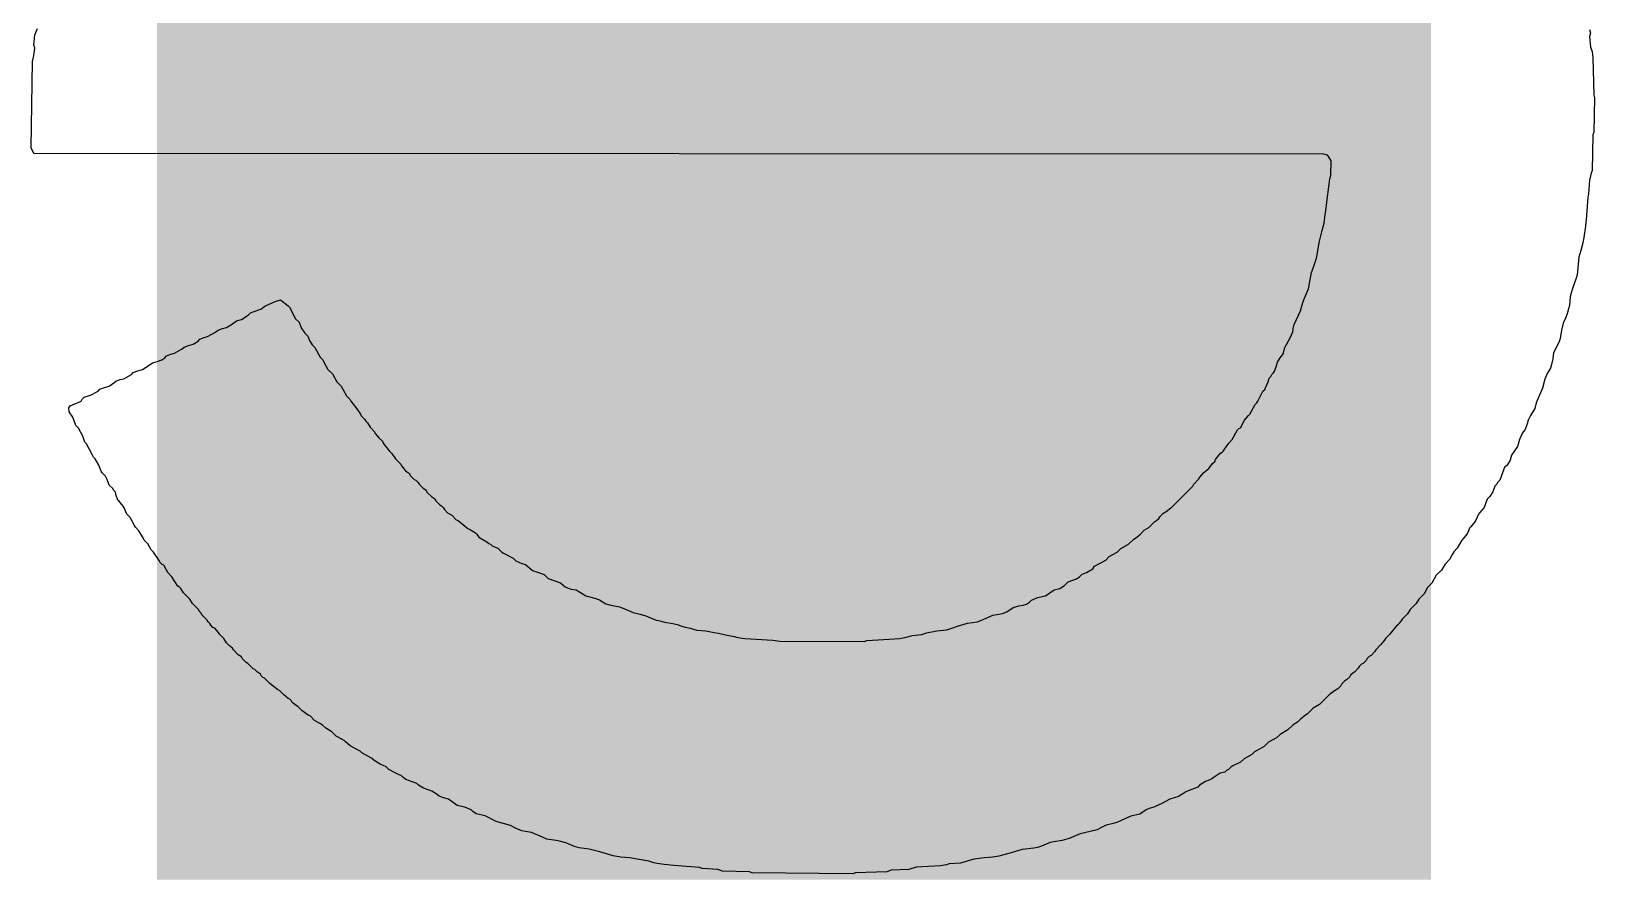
# Model space of a CAD drawing. Header units: inches. Extents: x -1.3 to 11.9, y -6.8 to 4.2.
# Drawn here: x 2.8855 to 2.987, y 1.2326 to 1.2876 of the extents above; entities that cross this region are included whole.
import ezdxf

# ---------------------------------------------------------------- set-up
doc = ezdxf.new("R2010")
doc.units = ezdxf.units.IN
doc.header["$MEASUREMENT"] = 0
for name, color, linetype in [('Bottom Overlay', 54, 'Continuous'), ('TOP', 1, 'Continuous'), ('Top Paste', 8, 'Continuous'), ('Top Solder', 216, 'Continuous')]:
    doc.layers.add(name, color=color, linetype=linetype)

# ---------------------------------------------------------------- blocks, each defined once
blk = doc.blocks.new('TP_2_1_8_36')
at = {"layer": 'TOP'}
blk.add_hatch(color=1, dxfattribs=at).paths.add_polyline_path([(-0.03543, 0.03937), (0.03543, 0.03937), (0.03543, -0.03937), (-0.03543, -0.03937)])
at = {"layer": 'Top Paste'}
blk.add_hatch(color=8, dxfattribs=at).paths.add_polyline_path([(-0.03543, 0.03937), (0.03543, 0.03937), (0.03543, -0.03937), (-0.03543, -0.03937)])
at = {"layer": 'Top Solder'}
blk.add_hatch(color=216, dxfattribs=at).paths.add_polyline_path([(-0.0374, 0.04134), (0.0374, 0.04134), (0.0374, -0.04134), (-0.0374, -0.04134)])

msp = doc.modelspace()

# ---------------------------------------------------------------- linework, layer by layer
at = {"layer": 'Bottom Overlay'}
for p, q in [((2.88572, 1.28739), (2.88589, 1.28779)), ((2.98662, 1.28773), (2.98668, 1.2875)), ((2.88566, 1.28671), (2.88572, 1.28739)), ((2.88572, 1.28654), (2.88566, 1.28671)), ((2.98668, 1.2875), (2.98662, 1.28728)), ((2.98662, 1.28728), (2.98668, 1.28659)), ((2.88549, 1.28006), (2.88558, 1.28566)), ((2.88558, 1.28566), (2.88564, 1.28594)), ((2.88564, 1.28594), (2.88569, 1.28617)), ((2.88569, 1.28617), (2.88572, 1.28654)), ((2.98668, 1.28659), (2.98679, 1.28631)), ((2.98679, 1.28631), (2.98685, 1.28591)), ((2.98685, 1.28591), (2.98691, 1.28347)), ((2.98691, 1.28347), (2.98696, 1.2833)), ((2.98696, 1.2833), (2.98691, 1.28108)), ((2.98685, 1.28091), (2.98679, 1.27858)), ((2.98691, 1.28108), (2.98685, 1.28091)), ((2.88561, 1.27978), (2.88549, 1.28006)), ((2.88569, 1.27969), (2.88561, 1.27978)), ((2.96938, 1.27964), (2.88569, 1.27969)), ((2.96961, 1.27958), (2.96938, 1.27964)), ((2.96969, 1.27949), (2.96961, 1.27958)), ((2.96986, 1.27921), (2.96969, 1.27949)), ((2.96983, 1.27827), (2.96986, 1.27921)), ((2.98679, 1.27858), (2.98674, 1.27841)), ((2.96958, 1.27654), (2.96972, 1.2777)), ((2.96972, 1.2777), (2.96978, 1.27804)), ((2.96978, 1.27804), (2.96983, 1.27827)), ((2.98662, 1.27796), (2.98657, 1.27705)), ((2.98674, 1.27841), (2.98662, 1.27796)), ((2.96952, 1.27597), (2.96958, 1.27654)), ((2.98651, 1.27688), (2.98642, 1.27566)), ((2.98657, 1.27705), (2.98651, 1.27688)), ((2.96941, 1.27517), (2.96947, 1.27574)), ((2.96947, 1.27574), (2.96952, 1.27597)), ((2.98642, 1.27566), (2.98637, 1.27498)), ((2.9691, 1.27401), (2.96927, 1.27469)), ((2.96927, 1.27469), (2.96941, 1.27517)), ((2.98637, 1.27498), (2.98625, 1.27424)), ((2.96895, 1.27313), (2.96901, 1.27353)), ((2.96901, 1.27353), (2.9691, 1.27401)), ((2.9862, 1.2739), (2.98606, 1.27341)), ((2.98625, 1.27424), (2.9862, 1.2739)), ((2.9687, 1.27225), (2.9689, 1.2729)), ((2.9689, 1.2729), (2.96895, 1.27313)), ((2.98594, 1.27296), (2.98583, 1.27182)), ((2.98606, 1.27341), (2.98594, 1.27296)), ((2.96839, 1.27091), (2.96853, 1.27174)), ((2.96853, 1.27174), (2.96858, 1.27197)), ((2.96858, 1.27197), (2.9687, 1.27225)), ((2.98577, 1.2716), (2.98563, 1.27123)), ((2.98583, 1.27182), (2.98577, 1.2716)), ((2.96813, 1.27032), (2.96839, 1.27091)), ((2.98546, 1.27072), (2.98537, 1.2704)), ((2.98552, 1.27094), (2.98546, 1.27072)), ((2.98563, 1.27123), (2.98552, 1.27094)), ((2.89973, 1.26935), (2.90044, 1.26961)), ((2.90044, 1.26961), (2.90058, 1.26975)), ((2.90058, 1.26975), (2.90069, 1.26981)), ((2.90069, 1.26981), (2.90132, 1.27009)), ((2.90132, 1.27009), (2.90166, 1.2702)), ((2.90166, 1.2702), (2.90217, 1.26981)), ((2.90217, 1.26981), (2.90225, 1.26972)), ((2.90225, 1.26972), (2.90265, 1.26898)), ((2.96748, 1.26864), (2.96787, 1.26949)), ((2.96787, 1.26949), (2.96793, 1.26972)), ((2.96793, 1.26972), (2.96802, 1.27003)), ((2.96802, 1.27003), (2.96813, 1.27032)), ((2.98526, 1.26961), (2.98517, 1.26929)), ((2.98532, 1.26983), (2.98526, 1.26961)), ((2.98537, 1.2704), (2.98532, 1.26983)), ((2.89785, 1.26833), (2.89816, 1.26841)), ((2.89816, 1.26841), (2.89848, 1.26861)), ((2.89848, 1.26861), (2.89882, 1.26884)), ((2.89882, 1.26884), (2.89913, 1.26893)), ((2.89913, 1.26893), (2.89958, 1.26921)), ((2.89958, 1.26921), (2.89973, 1.26935)), ((2.90265, 1.26898), (2.90288, 1.26875)), ((2.90288, 1.26875), (2.90302, 1.26839)), ((2.96736, 1.26813), (2.96742, 1.26847)), ((2.96742, 1.26847), (2.96748, 1.26864)), ((2.98492, 1.2687), (2.98481, 1.26824)), ((2.98506, 1.26901), (2.98492, 1.2687)), ((2.98517, 1.26929), (2.98506, 1.26901)), ((2.896, 1.26733), (2.89632, 1.26753)), ((2.89632, 1.26753), (2.89643, 1.26765)), ((2.89643, 1.26765), (2.89671, 1.26776)), ((2.89671, 1.26776), (2.89694, 1.26782)), ((2.89694, 1.26782), (2.89745, 1.2681)), ((2.89745, 1.2681), (2.89757, 1.26822)), ((2.89757, 1.26822), (2.89785, 1.26833)), ((2.90302, 1.26839), (2.90325, 1.26804)), ((2.90325, 1.26804), (2.90345, 1.26785)), ((2.90345, 1.26785), (2.90356, 1.26756)), ((2.90356, 1.26756), (2.90373, 1.26728)), ((2.96685, 1.26711), (2.96719, 1.26773)), ((2.96719, 1.26773), (2.96736, 1.26813)), ((2.98466, 1.26748), (2.98429, 1.26677)), ((2.98472, 1.2677), (2.98466, 1.26748)), ((2.98481, 1.26824), (2.98472, 1.2677)), ((2.89396, 1.26631), (2.89416, 1.26645)), ((2.89416, 1.26645), (2.89427, 1.26657)), ((2.89427, 1.26657), (2.89456, 1.26668)), ((2.89456, 1.26668), (2.89478, 1.26674)), ((2.89478, 1.26674), (2.89529, 1.26702)), ((2.89529, 1.26702), (2.89541, 1.26714)), ((2.89541, 1.26714), (2.89569, 1.26725)), ((2.89569, 1.26725), (2.896, 1.26733)), ((2.90373, 1.26728), (2.9039, 1.26711)), ((2.9039, 1.26711), (2.90424, 1.26648)), ((2.90424, 1.26648), (2.90441, 1.26631)), ((2.96637, 1.26617), (2.96651, 1.26637)), ((2.96651, 1.26637), (2.96674, 1.26671)), ((2.96674, 1.26671), (2.96685, 1.26711)), ((2.98424, 1.26637), (2.98415, 1.266)), ((2.98429, 1.26677), (2.98424, 1.26637)), ((2.89149, 1.26509), (2.892, 1.26537)), ((2.892, 1.26537), (2.89211, 1.26549)), ((2.89211, 1.26549), (2.8924, 1.2656)), ((2.8924, 1.2656), (2.89271, 1.26569)), ((2.89271, 1.26569), (2.89302, 1.26589)), ((2.89302, 1.26589), (2.89336, 1.26611)), ((2.89336, 1.26611), (2.89367, 1.2662)), ((2.89367, 1.2662), (2.89396, 1.26631)), ((2.90441, 1.26631), (2.90447, 1.2662)), ((2.90447, 1.2662), (2.90475, 1.26569)), ((2.90475, 1.26569), (2.90504, 1.2654)), ((2.90504, 1.2654), (2.90532, 1.26489)), ((2.96594, 1.26523), (2.966, 1.26535)), ((2.966, 1.26535), (2.96611, 1.26546)), ((2.96611, 1.26546), (2.96617, 1.26557)), ((2.96617, 1.26557), (2.96628, 1.26586)), ((2.96628, 1.26586), (2.96637, 1.26617)), ((2.98387, 1.26543), (2.98373, 1.26506)), ((2.9841, 1.26577), (2.98387, 1.26543)), ((2.98415, 1.266), (2.9841, 1.26577)), ((2.88984, 1.26429), (2.88995, 1.26441)), ((2.88995, 1.26441), (2.89024, 1.26452)), ((2.89024, 1.26452), (2.89055, 1.26461)), ((2.89055, 1.26461), (2.89086, 1.26481)), ((2.89086, 1.26481), (2.89098, 1.26492)), ((2.89098, 1.26492), (2.89126, 1.26503)), ((2.89126, 1.26503), (2.89149, 1.26509)), ((2.90532, 1.26489), (2.90561, 1.26461)), ((2.90561, 1.26461), (2.90595, 1.26398)), ((2.96543, 1.26427), (2.96555, 1.26438)), ((2.96555, 1.26438), (2.9656, 1.26449)), ((2.9656, 1.26449), (2.96577, 1.26489)), ((2.96577, 1.26489), (2.96583, 1.26512)), ((2.96583, 1.26512), (2.96594, 1.26523)), ((2.98358, 1.26447), (2.98316, 1.26353)), ((2.98373, 1.26506), (2.98358, 1.26447)), ((2.88794, 1.26319), (2.88802, 1.26333)), ((2.88802, 1.26333), (2.88859, 1.26356)), ((2.88859, 1.26356), (2.88873, 1.26364)), ((2.88873, 1.26364), (2.88879, 1.26376)), ((2.88879, 1.26376), (2.88893, 1.2639)), ((2.88893, 1.2639), (2.88933, 1.26401)), ((2.88933, 1.26401), (2.88984, 1.26429)), ((2.90595, 1.26398), (2.90617, 1.26376)), ((2.90617, 1.26376), (2.90623, 1.26364)), ((2.90623, 1.26364), (2.90663, 1.26313)), ((2.96458, 1.26279), (2.96492, 1.26341)), ((2.96492, 1.26341), (2.96503, 1.26353)), ((2.96503, 1.26353), (2.96509, 1.26364)), ((2.96509, 1.26364), (2.96543, 1.26427)), ((2.98316, 1.26353), (2.98307, 1.26316)), ((2.88796, 1.26293), (2.88794, 1.26319)), ((2.88819, 1.26259), (2.88796, 1.26293)), ((2.88839, 1.26205), (2.88819, 1.26259)), ((2.90663, 1.26313), (2.90686, 1.26279)), ((2.90686, 1.26279), (2.90691, 1.26268)), ((2.90691, 1.26268), (2.90714, 1.26245)), ((2.90714, 1.26245), (2.9072, 1.26233)), ((2.9072, 1.26233), (2.90731, 1.26222)), ((2.96398, 1.26191), (2.96424, 1.26239)), ((2.96424, 1.26239), (2.96449, 1.2627)), ((2.96449, 1.2627), (2.96458, 1.26279)), ((2.98265, 1.26239), (2.98259, 1.26216)), ((2.98279, 1.2627), (2.98265, 1.26239)), ((2.98307, 1.26316), (2.98279, 1.2627)), ((2.88856, 1.26188), (2.88839, 1.26205)), ((2.88885, 1.26137), (2.88856, 1.26188)), ((2.88896, 1.26097), (2.88885, 1.26137)), ((2.90731, 1.26222), (2.90748, 1.26194)), ((2.90748, 1.26194), (2.90776, 1.26165)), ((2.90776, 1.26165), (2.90782, 1.26154)), ((2.90782, 1.26154), (2.90808, 1.26123)), ((2.96344, 1.26114), (2.96378, 1.26177)), ((2.96378, 1.26177), (2.96387, 1.26185)), ((2.96387, 1.26185), (2.96398, 1.26191)), ((2.98225, 1.26154), (2.98208, 1.26114)), ((2.98231, 1.26165), (2.98225, 1.26154)), ((2.98245, 1.2618), (2.98231, 1.26165)), ((2.98259, 1.26216), (2.98245, 1.2618)), ((2.88907, 1.26086), (2.88896, 1.26097)), ((2.88947, 1.26012), (2.88907, 1.26086)), ((2.90808, 1.26123), (2.90828, 1.26103)), ((2.90828, 1.26103), (2.90833, 1.26091)), ((2.90833, 1.26091), (2.90873, 1.2604)), ((2.90873, 1.2604), (2.9089, 1.26023)), ((2.96268, 1.26026), (2.96279, 1.26032)), ((2.96279, 1.26032), (2.96287, 1.2604)), ((2.96287, 1.2604), (2.96293, 1.26052)), ((2.96293, 1.26052), (2.96322, 1.26091)), ((2.96322, 1.26091), (2.96344, 1.26114)), ((2.98196, 1.26069), (2.98157, 1.26012)), ((2.98208, 1.26114), (2.98196, 1.26069)), ((2.88953, 1.26001), (2.88947, 1.26012)), ((2.88964, 1.25989), (2.88953, 1.26001)), ((2.88987, 1.25949), (2.88964, 1.25989)), ((2.89004, 1.2591), (2.88987, 1.25949)), ((2.9089, 1.26023), (2.90896, 1.26012)), ((2.90896, 1.26012), (2.90907, 1.26001)), ((2.90907, 1.26001), (2.90913, 1.25989)), ((2.90913, 1.25989), (2.90947, 1.25955)), ((2.90947, 1.25955), (2.90953, 1.25944)), ((2.90953, 1.25944), (2.90978, 1.25912)), ((2.9616, 1.25901), (2.96191, 1.25927)), ((2.96191, 1.25927), (2.96216, 1.25958)), ((2.96216, 1.25958), (2.96231, 1.25972)), ((2.96231, 1.25972), (2.96236, 1.25984)), ((2.96236, 1.25984), (2.96268, 1.26026)), ((2.98111, 1.25932), (2.981, 1.25904)), ((2.98128, 1.25949), (2.98111, 1.25932)), ((2.98148, 1.25981), (2.98128, 1.25949)), ((2.98157, 1.26012), (2.98148, 1.25981)), ((2.8901, 1.25898), (2.89004, 1.2591)), ((2.89032, 1.25876), (2.8901, 1.25898)), ((2.89041, 1.25856), (2.89032, 1.25876)), ((2.89055, 1.25819), (2.89041, 1.25856)), ((2.90978, 1.25912), (2.91004, 1.25893)), ((2.91004, 1.25893), (2.91009, 1.25881)), ((2.91009, 1.25881), (2.91035, 1.25856)), ((2.91035, 1.25856), (2.91046, 1.2585)), ((2.91046, 1.2585), (2.91061, 1.25836)), ((2.91061, 1.25836), (2.91066, 1.25824)), ((2.91066, 1.25824), (2.91092, 1.25799)), ((2.96089, 1.25813), (2.96094, 1.25824)), ((2.96094, 1.25824), (2.96128, 1.25859)), ((2.96128, 1.25859), (2.96134, 1.2587)), ((2.96134, 1.2587), (2.9616, 1.25901)), ((2.9806, 1.25824), (2.98049, 1.25813)), ((2.98066, 1.25836), (2.9806, 1.25824)), ((2.9808, 1.2585), (2.98066, 1.25836)), ((2.981, 1.25904), (2.9808, 1.2585)), ((2.89078, 1.25796), (2.89055, 1.25819)), ((2.89083, 1.25785), (2.89078, 1.25796)), ((2.89095, 1.25773), (2.89083, 1.25785)), ((2.891, 1.25751), (2.89095, 1.25773)), ((2.89112, 1.25722), (2.891, 1.25751)), ((2.91092, 1.25799), (2.91103, 1.25793)), ((2.91103, 1.25793), (2.91112, 1.25785)), ((2.91112, 1.25785), (2.91117, 1.25773)), ((2.91117, 1.25773), (2.91149, 1.25742)), ((2.91149, 1.25742), (2.9116, 1.25736)), ((2.9116, 1.25736), (2.91168, 1.25728)), ((2.91168, 1.25728), (2.91174, 1.25716)), ((2.95949, 1.25674), (2.96089, 1.25813)), ((2.97998, 1.25728), (2.97978, 1.25674)), ((2.98015, 1.25745), (2.97998, 1.25728)), ((2.98035, 1.25776), (2.98015, 1.25745)), ((2.98049, 1.25813), (2.98035, 1.25776)), ((2.8912, 1.25714), (2.89112, 1.25722)), ((2.89146, 1.25682), (2.8912, 1.25714)), ((2.89152, 1.25671), (2.89146, 1.25682)), ((2.89169, 1.25631), (2.89152, 1.25671)), ((2.89191, 1.25609), (2.89169, 1.25631)), ((2.91174, 1.25716), (2.912, 1.25691)), ((2.912, 1.25691), (2.91211, 1.25685)), ((2.91211, 1.25685), (2.91225, 1.25671)), ((2.91225, 1.25671), (2.91231, 1.2566)), ((2.91231, 1.2566), (2.91251, 1.2564)), ((2.91251, 1.2564), (2.91279, 1.25623)), ((2.91279, 1.25623), (2.91308, 1.25594)), ((2.95873, 1.25614), (2.95893, 1.25634)), ((2.95893, 1.25634), (2.95921, 1.25651)), ((2.95921, 1.25651), (2.95938, 1.25668)), ((2.95938, 1.25668), (2.95949, 1.25674)), ((2.97941, 1.25631), (2.97924, 1.25591)), ((2.97949, 1.2564), (2.97941, 1.25631)), ((2.97978, 1.25674), (2.97949, 1.2564)), ((2.8922, 1.25557), (2.89191, 1.25609)), ((2.89225, 1.25546), (2.8922, 1.25557)), ((2.89248, 1.25523), (2.89225, 1.25546)), ((2.89277, 1.25472), (2.89248, 1.25523)), ((2.91308, 1.25594), (2.91319, 1.25589)), ((2.91319, 1.25589), (2.9137, 1.25549)), ((2.9137, 1.25549), (2.91382, 1.25538)), ((2.91382, 1.25538), (2.91393, 1.25532)), ((2.91393, 1.25532), (2.91433, 1.25509)), ((2.95748, 1.25501), (2.95773, 1.25526)), ((2.95773, 1.25526), (2.95802, 1.25543)), ((2.95802, 1.25543), (2.95841, 1.25583)), ((2.95841, 1.25583), (2.95853, 1.25589)), ((2.95853, 1.25589), (2.95867, 1.25603)), ((2.95867, 1.25603), (2.95873, 1.25614)), ((2.97884, 1.2554), (2.97873, 1.25512)), ((2.97892, 1.25549), (2.97884, 1.2554)), ((2.97918, 1.2558), (2.97892, 1.25549)), ((2.97924, 1.25591), (2.97918, 1.2558)), ((2.89282, 1.25461), (2.89277, 1.25472)), ((2.89305, 1.25438), (2.89282, 1.25461)), ((2.89328, 1.25398), (2.89305, 1.25438)), ((2.91433, 1.25509), (2.91441, 1.25501)), ((2.91441, 1.25501), (2.91447, 1.25489)), ((2.91447, 1.25489), (2.91455, 1.25481)), ((2.91455, 1.25481), (2.91507, 1.25452)), ((2.91507, 1.25452), (2.91518, 1.25441)), ((2.91518, 1.25441), (2.91529, 1.25435)), ((2.91529, 1.25435), (2.91541, 1.25424)), ((2.91541, 1.25424), (2.91578, 1.2541)), ((2.9562, 1.25407), (2.95671, 1.25435)), ((2.95671, 1.25435), (2.95705, 1.25469)), ((2.95705, 1.25469), (2.95716, 1.25475)), ((2.95716, 1.25475), (2.95748, 1.25501)), ((2.97833, 1.25461), (2.97804, 1.2541)), ((2.97841, 1.25469), (2.97833, 1.25461)), ((2.97867, 1.25501), (2.97841, 1.25469)), ((2.97873, 1.25512), (2.97867, 1.25501)), ((2.89342, 1.25384), (2.89328, 1.25398)), ((2.89379, 1.2533), (2.89342, 1.25384)), ((2.89384, 1.25319), (2.89379, 1.2533)), ((2.89399, 1.25305), (2.89384, 1.25319)), ((2.91578, 1.2541), (2.91603, 1.25384)), ((2.91603, 1.25384), (2.91614, 1.25378)), ((2.91614, 1.25378), (2.91677, 1.25344)), ((2.91677, 1.25344), (2.91694, 1.25327)), ((2.91694, 1.25327), (2.91734, 1.2531)), ((2.95449, 1.25293), (2.95523, 1.25333)), ((2.95523, 1.25333), (2.95546, 1.25356)), ((2.95546, 1.25356), (2.95597, 1.25384)), ((2.95597, 1.25384), (2.9562, 1.25407)), ((2.97753, 1.25336), (2.97725, 1.25307)), ((2.97776, 1.25376), (2.97753, 1.25336)), ((2.97782, 1.25387), (2.97776, 1.25376)), ((2.97804, 1.2541), (2.97782, 1.25387)), ((2.8941, 1.25299), (2.89399, 1.25305)), ((2.89436, 1.25251), (2.8941, 1.25299)), ((2.89461, 1.25225), (2.89436, 1.25251)), ((2.89501, 1.25163), (2.89461, 1.25225)), ((2.91734, 1.2531), (2.91757, 1.25305)), ((2.91757, 1.25305), (2.91788, 1.25279)), ((2.91788, 1.25279), (2.91802, 1.25265)), ((2.91802, 1.25265), (2.91842, 1.25253)), ((2.91842, 1.25253), (2.91879, 1.25239)), ((2.91879, 1.25239), (2.91904, 1.25214)), ((2.95333, 1.25211), (2.95353, 1.25225)), ((2.95353, 1.25225), (2.9537, 1.25242)), ((2.9537, 1.25242), (2.95398, 1.25253)), ((2.95398, 1.25253), (2.95438, 1.25276)), ((2.95438, 1.25276), (2.95449, 1.25293)), ((2.97668, 1.25234), (2.9764, 1.25182)), ((2.97702, 1.25268), (2.97668, 1.25234)), ((2.97725, 1.25307), (2.97702, 1.25268)), ((2.89512, 1.25157), (2.89501, 1.25163)), ((2.89521, 1.25148), (2.89512, 1.25157)), ((2.89538, 1.2512), (2.89521, 1.25148)), ((2.89578, 1.2508), (2.89538, 1.2512)), ((2.91904, 1.25214), (2.91984, 1.25185)), ((2.91984, 1.25185), (2.92015, 1.2516)), ((2.92015, 1.2516), (2.92052, 1.25145)), ((2.92052, 1.25145), (2.92086, 1.2514)), ((2.92086, 1.2514), (2.92114, 1.25123)), ((2.92114, 1.25123), (2.92149, 1.251)), ((2.95131, 1.251), (2.95188, 1.2514)), ((2.95188, 1.2514), (2.95225, 1.25148)), ((2.95225, 1.25148), (2.95256, 1.25168)), ((2.95256, 1.25168), (2.95279, 1.25191)), ((2.95279, 1.25191), (2.95333, 1.25211)), ((2.97589, 1.25114), (2.97554, 1.2508)), ((2.97611, 1.25154), (2.97589, 1.25114)), ((2.9764, 1.25182), (2.97611, 1.25154)), ((2.89595, 1.25052), (2.89578, 1.2508)), ((2.89634, 1.25012), (2.89595, 1.25052)), ((2.92149, 1.251), (2.92208, 1.25086)), ((2.92208, 1.25086), (2.92237, 1.25074)), ((2.92237, 1.25074), (2.92279, 1.25049)), ((2.92279, 1.25049), (2.9231, 1.2504)), ((2.9231, 1.2504), (2.92367, 1.25029)), ((2.92367, 1.25029), (2.92396, 1.25018)), ((2.92396, 1.25018), (2.92455, 1.24992)), ((2.94881, 1.24998), (2.94921, 1.25026)), ((2.94921, 1.25026), (2.94958, 1.25035)), ((2.94958, 1.25035), (2.94986, 1.2504)), ((2.94986, 1.2504), (2.95009, 1.25046)), ((2.95009, 1.25046), (2.95029, 1.2506)), ((2.95029, 1.2506), (2.9504, 1.25072)), ((2.9504, 1.25072), (2.95052, 1.25077)), ((2.95052, 1.25077), (2.9508, 1.25089)), ((2.9508, 1.25089), (2.95131, 1.251)), ((2.97537, 1.25052), (2.97498, 1.25012)), ((2.97554, 1.2508), (2.97537, 1.25052)), ((2.8964, 1.25001), (2.89634, 1.25012)), ((2.89652, 1.24989), (2.8964, 1.25001)), ((2.89657, 1.24978), (2.89652, 1.24989)), ((2.89691, 1.24944), (2.89657, 1.24978)), ((2.89697, 1.24932), (2.89691, 1.24944)), ((2.89708, 1.24921), (2.89697, 1.24932)), ((2.89714, 1.2491), (2.89708, 1.24921)), ((2.92455, 1.24992), (2.92501, 1.24981)), ((2.92501, 1.24981), (2.92538, 1.24972)), ((2.92538, 1.24972), (2.92569, 1.24958)), ((2.92569, 1.24958), (2.92606, 1.24944)), ((2.92606, 1.24944), (2.92629, 1.24938)), ((2.92629, 1.24938), (2.9266, 1.2493)), ((2.9266, 1.2493), (2.92714, 1.24921)), ((2.92714, 1.24921), (2.92742, 1.24915)), ((2.92742, 1.24915), (2.92771, 1.24904)), ((2.9456, 1.24904), (2.94626, 1.24924)), ((2.94626, 1.24924), (2.94691, 1.24932)), ((2.94691, 1.24932), (2.94728, 1.24947)), ((2.94728, 1.24947), (2.9479, 1.24975)), ((2.9479, 1.24975), (2.9483, 1.24981)), ((2.9483, 1.24981), (2.94853, 1.24986)), ((2.94853, 1.24986), (2.94881, 1.24998)), ((2.97421, 1.24913), (2.9741, 1.24907)), ((2.97424, 1.24921), (2.97421, 1.24913)), ((2.97441, 1.24938), (2.97424, 1.24921)), ((2.97446, 1.24949), (2.97441, 1.24938)), ((2.97481, 1.24984), (2.97446, 1.24949)), ((2.97498, 1.25012), (2.97481, 1.24984)), ((2.89728, 1.24896), (2.89714, 1.2491)), ((2.8974, 1.2489), (2.89728, 1.24896)), ((2.89765, 1.24864), (2.8974, 1.2489)), ((2.89771, 1.24853), (2.89765, 1.24864)), ((2.89799, 1.24824), (2.89771, 1.24853)), ((2.89816, 1.24796), (2.89799, 1.24824)), ((2.92771, 1.24904), (2.92793, 1.24898)), ((2.92793, 1.24898), (2.92825, 1.2489)), ((2.92825, 1.2489), (2.9287, 1.24878)), ((2.9287, 1.24878), (2.92927, 1.24873)), ((2.92927, 1.24873), (2.92981, 1.24864)), ((2.92981, 1.24864), (2.93009, 1.24859)), ((2.93009, 1.24859), (2.93055, 1.24847)), ((2.93055, 1.24847), (2.93112, 1.24836)), ((2.93112, 1.24836), (2.93134, 1.2483)), ((2.93134, 1.2483), (2.9318, 1.24824)), ((2.9318, 1.24824), (2.93254, 1.24819)), ((2.93254, 1.24819), (2.93362, 1.24813)), ((2.93362, 1.24813), (2.93407, 1.24807)), ((2.93955, 1.24805), (2.93972, 1.2481)), ((2.93972, 1.2481), (2.94046, 1.24816)), ((2.94046, 1.24816), (2.94185, 1.24824)), ((2.94185, 1.24824), (2.94219, 1.2483)), ((2.94219, 1.2483), (2.94268, 1.24844)), ((2.94268, 1.24844), (2.9433, 1.2485)), ((2.9433, 1.2485), (2.94359, 1.24861)), ((2.94359, 1.24861), (2.94427, 1.24873)), ((2.94427, 1.24873), (2.94492, 1.24881)), ((2.94492, 1.24881), (2.94523, 1.2489)), ((2.94523, 1.2489), (2.9456, 1.24904)), ((2.97333, 1.24813), (2.97307, 1.24782)), ((2.97339, 1.24824), (2.97333, 1.24813)), ((2.97364, 1.2485), (2.97339, 1.24824)), ((2.9741, 1.24907), (2.97364, 1.2485)), ((2.89836, 1.24776), (2.89816, 1.24796)), ((2.89856, 1.24762), (2.89836, 1.24776)), ((2.89862, 1.24751), (2.89856, 1.24762)), ((2.89893, 1.24719), (2.89862, 1.24751)), ((2.89913, 1.24705), (2.89893, 1.24719)), ((2.93407, 1.24807), (2.93955, 1.24805)), ((2.97233, 1.24708), (2.97219, 1.24694)), ((2.97245, 1.24714), (2.97233, 1.24708)), ((2.9727, 1.24739), (2.97245, 1.24714)), ((2.97276, 1.24751), (2.9727, 1.24739)), ((2.97307, 1.24782), (2.97276, 1.24751)), ((2.89919, 1.24694), (2.89913, 1.24705)), ((2.89944, 1.24668), (2.89919, 1.24694)), ((2.89955, 1.24663), (2.89944, 1.24668)), ((2.8999, 1.24628), (2.89955, 1.24663)), ((2.90001, 1.24623), (2.8999, 1.24628)), ((2.90018, 1.24606), (2.90001, 1.24623)), ((2.97162, 1.24631), (2.97137, 1.24606)), ((2.97168, 1.24643), (2.97162, 1.24631)), ((2.97182, 1.24657), (2.97168, 1.24643)), ((2.97194, 1.24663), (2.97182, 1.24657)), ((2.97214, 1.24682), (2.97194, 1.24663)), ((2.97219, 1.24694), (2.97214, 1.24682)), ((2.90029, 1.246), (2.90018, 1.24606)), ((2.90038, 1.24592), (2.90029, 1.246)), ((2.90044, 1.2458), (2.90038, 1.24592)), ((2.90052, 1.24572), (2.90044, 1.2458)), ((2.90063, 1.24566), (2.90052, 1.24572)), ((2.90098, 1.24532), (2.90063, 1.24566)), ((2.90149, 1.24492), (2.90098, 1.24532)), ((2.97049, 1.24518), (2.97029, 1.24498)), ((2.97054, 1.24529), (2.97049, 1.24518)), ((2.97074, 1.24549), (2.97054, 1.24529)), ((2.97086, 1.24555), (2.97074, 1.24549)), ((2.97106, 1.24575), (2.97086, 1.24555)), ((2.97111, 1.24586), (2.97106, 1.24575)), ((2.97126, 1.246), (2.97111, 1.24586)), ((2.97137, 1.24606), (2.97126, 1.246)), ((2.9016, 1.24486), (2.90149, 1.24492)), ((2.90186, 1.24461), (2.9016, 1.24486)), ((2.90217, 1.24435), (2.90186, 1.24461)), ((2.90228, 1.2443), (2.90217, 1.24435)), ((2.90237, 1.24421), (2.90228, 1.2443)), ((2.90242, 1.2441), (2.90237, 1.24421)), ((2.90268, 1.2439), (2.90242, 1.2441)), ((2.96978, 1.24464), (2.9691, 1.24396)), ((2.96989, 1.24469), (2.96978, 1.24464)), ((2.97001, 1.24481), (2.96989, 1.24469)), ((2.97029, 1.24498), (2.97001, 1.24481)), ((2.90279, 1.24384), (2.90268, 1.2439)), ((2.90308, 1.24356), (2.90279, 1.24384)), ((2.90347, 1.24327), (2.90308, 1.24356)), ((2.90359, 1.24322), (2.90347, 1.24327)), ((2.90387, 1.24293), (2.90359, 1.24322)), ((2.96819, 1.24327), (2.96787, 1.24302)), ((2.9683, 1.24333), (2.96819, 1.24327)), ((2.9687, 1.24373), (2.9683, 1.24333)), ((2.9691, 1.24396), (2.9687, 1.24373)), ((2.90427, 1.24271), (2.90387, 1.24293)), ((2.90438, 1.24265), (2.90427, 1.24271)), ((2.90461, 1.24242), (2.90438, 1.24265)), ((2.90501, 1.24219), (2.90461, 1.24242)), ((2.90529, 1.24191), (2.90501, 1.24219)), ((2.96654, 1.24202), (2.96631, 1.2418)), ((2.96705, 1.24231), (2.96654, 1.24202)), ((2.96739, 1.24265), (2.96705, 1.24231)), ((2.96768, 1.24282), (2.96739, 1.24265)), ((2.96787, 1.24302), (2.96768, 1.24282)), ((2.9058, 1.24163), (2.90529, 1.24191)), ((2.90589, 1.24154), (2.9058, 1.24163)), ((2.9062, 1.24128), (2.90589, 1.24154)), ((2.90671, 1.241), (2.9062, 1.24128)), ((2.90683, 1.24094), (2.90671, 1.241)), ((2.96552, 1.24123), (2.96489, 1.24089)), ((2.9658, 1.24151), (2.96552, 1.24123)), ((2.96631, 1.2418), (2.9658, 1.24151)), ((2.90694, 1.24083), (2.90683, 1.24094)), ((2.90757, 1.24049), (2.90694, 1.24083)), ((2.90774, 1.24032), (2.90757, 1.24049)), ((2.90813, 1.24009), (2.90774, 1.24032)), ((2.90853, 1.23992), (2.90813, 1.24009)), ((2.96347, 1.23998), (2.96336, 1.23992)), ((2.96398, 1.24021), (2.96347, 1.23998)), ((2.96421, 1.24043), (2.96398, 1.24021)), ((2.96472, 1.24072), (2.96421, 1.24043)), ((2.96489, 1.24089), (2.96472, 1.24072)), ((2.9087, 1.23975), (2.90853, 1.23992)), ((2.9091, 1.23952), (2.9087, 1.23975)), ((2.90938, 1.23941), (2.9091, 1.23952)), ((2.9095, 1.23935), (2.90938, 1.23941)), ((2.90961, 1.23924), (2.9095, 1.23935)), ((2.90981, 1.2391), (2.90961, 1.23924)), ((2.91052, 1.23884), (2.90981, 1.2391)), ((2.96199, 1.23907), (2.96171, 1.23896)), ((2.96211, 1.23913), (2.96199, 1.23907)), ((2.96219, 1.23921), (2.96211, 1.23913)), ((2.96265, 1.2395), (2.96219, 1.23921)), ((2.96296, 1.23958), (2.96265, 1.2395)), ((2.96307, 1.23969), (2.96296, 1.23958)), ((2.96319, 1.23975), (2.96307, 1.23969)), ((2.96336, 1.23992), (2.96319, 1.23975)), ((2.91063, 1.23873), (2.91052, 1.23884)), ((2.91095, 1.23853), (2.91063, 1.23873)), ((2.91149, 1.23833), (2.91095, 1.23853)), ((2.91177, 1.23816), (2.91149, 1.23833)), ((2.91197, 1.23802), (2.91177, 1.23816)), ((2.91225, 1.2379), (2.91197, 1.23802)), ((2.95995, 1.23799), (2.95938, 1.23782)), ((2.96023, 1.23816), (2.95995, 1.23799)), ((2.96043, 1.2383), (2.96023, 1.23816)), ((2.9608, 1.23844), (2.96043, 1.2383)), ((2.96109, 1.23856), (2.9608, 1.23844)), ((2.9612, 1.23861), (2.96109, 1.23856)), ((2.96131, 1.23873), (2.9612, 1.23861)), ((2.96171, 1.23896), (2.96131, 1.23873)), ((2.91257, 1.23782), (2.91225, 1.2379)), ((2.91313, 1.23742), (2.91257, 1.23782)), ((2.91364, 1.23731), (2.91313, 1.23742)), ((2.91404, 1.23714), (2.91364, 1.23731)), ((2.91416, 1.23702), (2.91404, 1.23714)), ((2.91436, 1.23688), (2.91416, 1.23702)), ((2.95785, 1.23714), (2.95745, 1.23685)), ((2.95805, 1.23722), (2.95785, 1.23714)), ((2.95836, 1.23731), (2.95805, 1.23722)), ((2.95887, 1.23754), (2.95836, 1.23731)), ((2.95938, 1.23782), (2.95887, 1.23754)), ((2.91495, 1.23674), (2.91436, 1.23688)), ((2.91566, 1.23637), (2.91495, 1.23674)), ((2.91597, 1.23629), (2.91566, 1.23637)), ((2.9162, 1.23623), (2.91597, 1.23629)), ((2.9166, 1.23611), (2.9162, 1.23623)), ((2.91697, 1.23592), (2.9166, 1.23611)), ((2.95492, 1.23597), (2.95467, 1.23583)), ((2.95526, 1.23614), (2.95492, 1.23597)), ((2.95563, 1.23623), (2.95526, 1.23614)), ((2.95594, 1.23631), (2.95563, 1.23623)), ((2.95623, 1.23643), (2.95594, 1.23631)), ((2.95685, 1.23671), (2.95623, 1.23643)), ((2.95745, 1.23685), (2.95685, 1.23671)), ((2.91734, 1.23577), (2.91697, 1.23592)), ((2.91757, 1.23572), (2.91734, 1.23577)), ((2.91796, 1.23566), (2.91757, 1.23572)), ((2.91867, 1.23535), (2.91796, 1.23566)), ((2.91896, 1.23523), (2.91867, 1.23535)), ((2.91955, 1.23515), (2.91896, 1.23523)), ((2.91978, 1.23509), (2.91955, 1.23515)), ((2.92018, 1.23498), (2.91978, 1.23509)), ((2.92075, 1.23475), (2.92018, 1.23498)), ((2.95163, 1.23501), (2.95106, 1.23478)), ((2.95185, 1.23506), (2.95163, 1.23501)), ((2.95239, 1.23515), (2.95185, 1.23506)), ((2.95285, 1.23526), (2.95239, 1.23515)), ((2.95356, 1.23558), (2.95285, 1.23526)), ((2.95421, 1.23572), (2.95356, 1.23558)), ((2.95467, 1.23583), (2.95421, 1.23572)), ((2.92106, 1.23467), (2.92075, 1.23475)), ((2.92171, 1.23458), (2.92106, 1.23467)), ((2.92239, 1.23441), (2.92171, 1.23458)), ((2.92305, 1.23421), (2.92239, 1.23441)), ((2.92327, 1.23415), (2.92305, 1.23421)), ((2.92376, 1.23407), (2.92327, 1.23415)), ((2.92433, 1.23401), (2.92376, 1.23407)), ((2.92558, 1.23379), (2.92433, 1.23401)), ((2.94668, 1.23393), (2.94646, 1.23387)), ((2.94734, 1.23401), (2.94668, 1.23393)), ((2.9479, 1.23407), (2.94734, 1.23401)), ((2.9483, 1.23413), (2.9479, 1.23407)), ((2.94853, 1.23418), (2.9483, 1.23413)), ((2.94893, 1.2343), (2.94853, 1.23418)), ((2.94958, 1.2345), (2.94893, 1.2343)), ((2.94981, 1.23455), (2.94958, 1.2345)), ((2.95057, 1.23464), (2.94981, 1.23455)), ((2.9508, 1.23469), (2.95057, 1.23464)), ((2.95106, 1.23478), (2.9508, 1.23469)), ((2.92589, 1.2337), (2.92558, 1.23379)), ((2.92612, 1.23364), (2.92589, 1.2337)), ((2.92657, 1.23359), (2.92612, 1.23364)), ((2.9272, 1.23353), (2.92657, 1.23359)), ((2.9283, 1.23344), (2.9272, 1.23353)), ((2.92887, 1.23339), (2.9283, 1.23344)), ((2.92904, 1.23333), (2.92887, 1.23339)), ((2.93006, 1.23327), (2.92904, 1.23333)), ((2.93035, 1.23316), (2.93006, 1.23327)), ((2.93211, 1.2331), (2.93035, 1.23316)), ((2.93228, 1.23305), (2.93211, 1.2331)), ((2.93881, 1.23299), (2.93228, 1.23305)), ((2.93898, 1.23305), (2.93881, 1.23299)), ((2.94103, 1.2331), (2.93898, 1.23305)), ((2.94131, 1.23322), (2.94103, 1.2331)), ((2.94245, 1.23327), (2.94131, 1.23322)), ((2.94293, 1.23342), (2.94245, 1.23327)), ((2.9445, 1.2335), (2.94293, 1.23342)), ((2.94489, 1.23356), (2.9445, 1.2335)), ((2.94506, 1.23362), (2.94489, 1.23356)), ((2.9458, 1.23367), (2.94506, 1.23362)), ((2.94646, 1.23387), (2.9458, 1.23367))]:
    msp.add_line(p, q, dxfattribs=at)

# ---------------------------------------------------------------- block references
at = {"rotation": 270}
msp.add_blockref('TP_2_1_8_36', (2.935, 1.27), dxfattribs=at)

doc.saveas('drawing.dxf')
